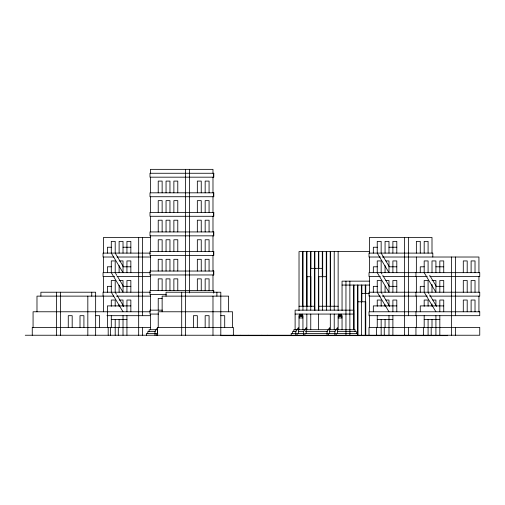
<?xml version="1.0" encoding="UTF-8"?>
<svg xmlns="http://www.w3.org/2000/svg" width="505" height="505" viewBox="0 0 505 505"><rect width="100%" height="100%" fill="white"/><g stroke="black" fill="none" stroke-linecap="round" stroke-linejoin="round"><path stroke-width="0.76" d="M299.023 329.708L299.023 316.016L299.68 314.066L300.33 316.016L299.023 317.973L302.937 317.973L301.63 316.016L302.287 314.066L302.937 316.016L302.937 329.708M338.135 329.708L338.135 316.016L338.786 314.066L339.442 316.016L338.135 317.973L342.049 317.973L340.742 316.016L341.393 314.066L342.049 316.016L342.049 329.708M302.287 316.995L302.937 316.016M341.393 316.995L342.049 316.016M150.402 237.464L103.474 237.464L103.474 253.106M111.296 247.242L107.382 247.242L107.382 253.106M123.024 247.242L130.852 247.242M377.248 247.242L373.334 247.242L373.334 253.106M388.983 247.242L396.804 247.242M369.426 251.616L299.023 251.616L299.023 310.562M150.414 253.106L103.064 253.106L103.064 257.02L113.903 257.02M116.996 257.02L150.414 257.02M380.379 257.02L369.016 257.02L369.016 253.106L432.817 253.106L432.817 257.02M382.178 257.02L478.936 257.02L478.936 272.662M119.117 260.927L123.024 260.927L123.024 272.662L111.296 253.106L111.296 241.371L115.203 241.371L115.203 253.106M385.852 260.927L388.983 260.927L388.983 266.406M111.296 266.798L107.382 266.798L107.382 272.662M123.024 266.798L130.852 266.798M377.248 266.798L373.334 266.798L373.334 272.662M396.804 266.798L388.983 266.798L388.983 272.662L377.248 253.106L377.248 241.371L381.155 241.371L381.155 253.106L389.248 266.596M424.181 266.798L420.267 266.798L420.267 272.662M435.916 266.798L443.737 266.798M150.414 272.662L103.064 272.662L103.064 276.576L114.673 276.576M116.996 276.576L150.414 276.576M380.379 276.576L369.016 276.576L369.016 272.662L479.75 272.662L479.75 276.576L429.881 276.576M382.948 276.576L427.312 276.576M119.117 280.483L123.024 280.483L123.024 292.218L111.296 272.662L111.296 260.927L115.203 260.927L115.203 272.662M385.852 280.483L388.983 280.483L388.983 285.956M432.002 280.483L435.916 280.483L435.916 285.956M369.426 281.152L342.049 281.152L342.049 310.562M342.049 285.066L369.426 285.066M111.296 286.348L107.382 286.348L107.382 292.218M123.024 286.348L130.852 286.348M377.248 286.348L373.334 286.348L373.334 292.218M396.804 286.348L388.983 286.348L388.983 292.218L377.248 272.662L377.248 260.927L381.155 260.927L381.155 272.662L381.969 274.013M424.181 286.348L420.267 286.348L420.267 292.218M443.737 286.348L435.916 286.348L435.916 292.218L424.181 272.662L424.181 260.927L428.088 260.927L428.088 272.662M150.414 292.218L103.064 292.218L103.064 296.126M369.426 293.43L361.605 293.43L361.605 335.238M166.252 294.51L149.998 294.51L149.998 290.596L213.798 290.596L213.798 292.944M113.903 296.126L36.985 296.126L36.985 311.774M116.226 296.126L150.414 296.126M380.379 296.126L369.016 296.126L369.016 292.218L479.75 292.218L479.75 296.126L429.654 296.126M382.178 296.126L427.312 296.126M162.137 298.417L158.229 298.417L158.229 310.152M119.117 300.039L123.024 300.039L123.024 306.295M385.852 300.039L388.983 300.039L388.983 305.512M432.785 300.039L435.916 300.039L435.916 305.512M130.852 305.904L107.382 305.904L107.382 327.417M396.804 305.904L373.334 305.904L373.334 311.774M443.737 305.904L420.267 305.904L420.267 311.774M299.023 306.238L314.672 306.238L314.672 310.152M338.135 306.238L318.579 306.238L318.579 310.152M162.383 310.152L149.998 310.152L149.998 314.066L158.513 314.066M150.414 311.774L33.071 311.774L33.071 327.417M295.116 314.066L353.778 314.066M95.647 315.682L99.561 315.682L99.561 327.417M106.934 315.682L150.414 315.682M220.805 315.682L224.712 315.682L224.712 327.417M300.33 316.016L301.895 316.016M339.442 316.016L341.008 316.016M111.296 319.596L126.938 319.596M377.248 319.596L392.89 319.596M424.181 319.596L439.823 319.596M150.414 327.417L32.257 327.417L32.257 335.238M156.664 329.708L149.101 329.708L149.101 331.551M155.319 331.551L147.795 331.551L147.795 333.395M296.176 331.551L292.509 331.551L292.509 333.395M298.373 331.551L303.928 331.551M305.487 331.551L327.316 331.551M329.613 331.551L335.137 331.551M337.397 331.551L356.391 331.551L356.391 333.395M155.521 333.395L146.494 333.395L146.494 335.238M157.838 333.395L156.272 333.395L156.272 335.238M296.334 333.395L291.202 333.395L291.202 335.238M304.111 333.395L297.073 333.395L297.073 335.238M327.575 333.395L304.894 333.395L304.894 335.238M335.396 333.395L328.357 333.395L328.357 335.238M357.691 333.395L336.178 333.395L336.178 335.238M25.25 335.238L479.75 335.238L479.75 327.417L369.016 327.417L369.016 335.238M338.135 316.016L338.786 316.995M299.023 316.016L299.68 316.995M429.711 275.358L436.585 286.821M428.903 293.563L428.088 292.218L428.088 280.483L424.181 280.483L424.181 292.218L435.916 311.774M429.711 294.914L436.585 306.377M382.777 275.358L389.652 286.821M381.969 293.563L381.155 292.218L381.155 280.483L377.248 280.483L377.248 292.218L388.983 311.774M382.777 294.914L389.652 306.377M115.607 253.781L123.296 266.596M115.607 273.338L116.825 275.358M117.633 276.708L123.7 286.821M116.421 294.238L115.203 292.218L115.203 280.483L111.296 280.483L111.296 292.218L123.024 311.774M117.229 295.589L123.7 306.377M478.936 276.576L478.936 292.218M478.936 296.126L478.936 311.774M475.022 272.662L475.022 260.927L471.115 260.927L471.115 272.662M475.022 292.218L475.022 280.483L471.115 280.483L471.115 292.218M475.022 311.774L475.022 300.039L471.115 300.039L471.115 311.774M467.201 272.662L467.201 260.927L463.293 260.927L463.293 272.662M467.201 292.218L467.201 280.483L463.293 280.483L463.293 292.218M467.201 311.774L467.201 300.039L463.293 300.039L463.293 311.774M455.466 257.02L455.466 315.682M455.466 327.417L455.466 335.238M451.558 257.02L451.558 335.238M447.645 335.238L447.645 335.648L220.805 335.648L220.805 292.218L166.05 292.218L166.05 296.126M443.737 272.662L443.737 260.927L439.823 260.927L439.823 272.662M443.737 292.218L443.737 280.483L439.823 280.483L439.823 292.218M443.737 311.774L443.737 300.039L439.823 300.039L439.823 311.774M439.823 315.682L439.823 335.238M435.916 272.662L435.916 260.927L432.002 260.927L432.002 272.662M435.916 315.682L435.916 335.648M432.002 253.106L432.002 237.464L369.426 237.464L369.426 253.169M432.002 284.397L432.002 292.218M432.002 303.953L432.002 306.295M432.002 319.596L432.002 327.417M431.188 327.417L431.188 335.238M428.088 253.106L428.088 241.371L424.181 241.371L424.181 253.106M428.088 306.295L428.088 300.039L424.181 300.039L424.181 306.295M428.088 319.596L428.088 335.648M424.181 315.682L424.181 327.417M423.367 327.417L423.367 335.238M420.267 253.106L420.267 241.371L416.36 241.371L416.36 253.106M416.36 257.02L416.36 272.662M416.36 276.576L416.36 292.218M416.36 296.126L416.36 311.774M416.36 315.682L416.36 327.417M415.95 272.662L415.95 276.576M415.95 292.218L415.95 296.126M415.95 311.774L415.95 315.682M415.95 327.417L415.95 335.238M408.539 237.464L408.539 315.682M408.539 327.417L408.539 335.238M404.625 237.464L404.625 335.648M396.804 253.106L396.804 241.371L392.89 241.371L392.89 253.106M396.804 272.662L396.804 260.927L392.89 260.927L392.89 272.662M396.804 292.218L396.804 280.483L392.89 280.483L392.89 292.218M396.804 311.774L396.804 300.039L392.89 300.039L392.89 311.774M396.804 335.238L396.804 335.648M392.89 315.682L392.89 335.238M388.983 253.106L388.983 241.371L385.069 241.371L385.069 253.106M388.983 315.682L388.983 335.238M385.069 265.624L385.069 272.662M385.069 285.956L385.069 292.218M385.069 304.73L385.069 306.295M385.069 319.596L385.069 327.417M384.255 327.417L384.255 335.238M381.155 306.295L381.155 300.039L377.248 300.039L377.248 306.295M381.155 319.596L381.155 335.238M377.248 315.682L377.248 327.417M377.248 335.238L377.248 335.648M376.433 327.417L376.433 335.238M369.426 257.02L369.426 272.662M369.426 276.494L369.426 292.666M369.426 295.709L369.426 311.901M369.426 315.013L369.426 327.461M365.759 285.066L365.759 293.43M365.759 335.238L365.759 301.788L357.691 301.788L357.691 335.238M365.513 293.43L365.513 301.788M365.266 285.066L365.266 293.43M365.266 301.788L365.266 335.238M361.845 285.066L361.845 301.788M361.359 285.066L361.359 301.788M357.938 285.066L357.938 335.238M357.445 285.066L357.445 335.238M355.084 331.551L355.084 329.708L293.809 329.708L293.809 331.551M354.024 285.066L354.024 329.752M353.778 329.746L353.778 310.152L295.116 310.152L295.116 329.708M353.538 285.066L353.538 310.152M349.87 281.152L349.87 335.238M345.957 281.152L345.957 335.238M340.092 314.066L340.092 316.016M338.135 251.616L338.135 310.562M337.485 333.395L337.485 327.638L334.878 331.33L334.878 335.238M334.228 251.616L334.228 305.923M334.228 306.238L334.228 310.152M334.228 314.066L334.228 329.708M330.617 251.616L330.617 306.63M330.314 306.238L330.314 310.152M330.314 314.066L330.314 329.708M330.207 251.616L330.207 306.63M329.664 333.395L329.664 327.638L327.057 331.33L327.057 335.238M326.678 251.616L326.678 306.63M326.4 305.916L326.4 276.702L318.377 276.702L318.377 310.562M326.4 306.238L326.4 310.152M326.268 251.616L326.268 306.63M322.695 251.616L322.695 276.702M322.493 310.152L322.493 268.344L310.758 268.344L310.758 276.702M322.291 251.616L322.291 276.702M318.788 251.616L318.788 268.344M318.788 276.702L318.788 310.562M318.579 268.344L318.579 276.702M318.579 314.066L318.579 329.708M318.377 251.616L318.377 268.344M314.874 251.616L314.874 310.562M314.464 251.616L314.464 310.562M310.96 251.616L310.96 268.079M310.96 306.623L310.96 276.702L306.851 276.702L306.851 310.152M310.758 306.238L310.758 310.152M310.758 314.066L310.758 329.708M310.556 251.616L310.556 306.623M306.983 251.616L306.983 306.63M306.851 314.066L306.851 329.708M306.573 251.616L306.573 306.63M306.194 333.395L306.194 327.638L303.587 331.33L303.587 335.238M303.044 251.616L303.044 306.63M302.937 306.238L302.937 310.152M302.634 251.616L302.634 306.63M300.98 314.066L300.98 316.016M298.373 333.395L298.373 327.638L295.766 331.33L295.766 335.238M267.738 335.238L267.738 335.648M261.868 335.238L261.868 335.648M248.182 335.238L248.182 335.648M240.361 335.238L240.361 335.648M233.354 335.238L233.354 327.417L157.415 327.417L157.415 335.238M232.54 327.417L232.54 311.774L158.229 311.774L158.229 327.417M228.626 311.774L228.626 296.126L162.137 296.126L162.137 311.774M216.891 292.218L216.891 296.126M213.388 173.266L213.388 177.173M213.388 192.822L213.388 196.729M213.388 212.378L213.388 216.285M213.388 231.934L213.388 235.841M213.388 251.484L213.388 255.397M213.388 271.04L213.388 274.954M213.388 290.596L213.388 292.944M212.984 173.266L212.984 169.352L150.402 169.352L150.402 173.266M212.984 177.173L212.984 192.822M212.984 196.729L212.984 212.378M212.984 216.285L212.984 231.934M212.984 235.841L212.984 251.484M212.984 255.397L212.984 271.04M212.984 274.954L212.984 290.596M212.984 296.126L212.984 335.238M209.07 192.822L209.07 181.087L205.163 181.087L205.163 192.822M209.07 212.378L209.07 200.643L205.163 200.643L205.163 212.378M209.07 231.934L209.07 220.199L205.163 220.199L205.163 231.934M209.07 251.484L209.07 239.755L205.163 239.755L205.163 251.484M209.07 271.04L209.07 259.311L205.163 259.311L205.163 271.04M209.07 290.596L209.07 278.861L205.163 278.861L205.163 290.596M209.07 327.417L209.07 315.682L205.163 315.682L205.163 327.417M201.249 192.822L201.249 181.087L197.335 181.087L197.335 192.822M201.249 212.378L201.249 200.643L197.335 200.643L197.335 212.378M201.249 231.934L201.249 220.199L197.335 220.199L197.335 231.934M201.249 251.484L201.249 239.755L197.335 239.755L197.335 251.484M201.249 271.04L201.249 259.311L197.335 259.311L197.335 271.04M201.249 290.596L201.249 278.861L197.335 278.861L197.335 290.596M197.335 327.417L197.335 315.682L193.428 315.682L193.428 327.417M189.514 169.352L189.514 292.944M185.606 169.352L185.606 335.238M181.693 292.218L181.693 335.238M177.779 192.822L177.779 181.087L173.871 181.087L173.871 192.822M177.779 212.378L177.779 200.643L173.871 200.643L173.871 212.378M177.779 231.934L177.779 220.199L173.871 220.199L173.871 231.934M177.779 251.484L177.779 239.755L173.871 239.755L173.871 251.484M177.779 271.04L177.779 259.311L173.871 259.311L173.871 271.04M177.779 290.596L177.779 278.861L173.871 278.861L173.871 290.596M169.958 192.822L169.958 181.087L166.05 181.087L166.05 192.822M169.958 212.378L169.958 200.643L166.05 200.643L166.05 212.378M169.958 231.934L169.958 220.199L166.05 220.199L166.05 231.934M169.958 251.484L169.958 239.755L166.05 239.755L166.05 251.484M169.958 271.04L169.958 259.311L166.05 259.311L166.05 271.04M169.958 290.596L169.958 278.861L166.05 278.861L166.05 290.596M162.137 192.822L162.137 181.087L158.229 181.087L158.229 192.822M162.137 212.378L162.137 200.643L158.229 200.643L158.229 212.378M162.137 231.934L162.137 220.199L158.229 220.199L158.229 231.934M162.137 251.484L162.137 239.755L158.229 239.755L158.229 251.484M162.137 271.04L162.137 259.311L158.229 259.311L158.229 271.04M162.137 290.596L162.137 278.861L158.229 278.861L158.229 290.596M157.573 333.395L157.573 327.638L154.966 331.33L154.966 335.238M150.402 177.173L150.402 192.822M150.402 196.729L150.402 212.378M150.402 216.285L150.402 231.934M150.402 235.841L150.402 251.541M150.402 255.397L150.402 271.097M150.402 274.954L150.402 290.653M150.402 294.51L150.402 310.209M150.402 314.066L150.402 329.708M142.58 237.464L142.58 315.682M142.58 327.417L142.58 335.238M138.673 237.464L138.673 335.238M130.852 253.106L130.852 241.371L126.938 241.371L126.938 253.106M130.852 272.662L130.852 260.927L126.938 260.927L126.938 272.662M130.852 292.218L130.852 280.483L126.938 280.483L126.938 292.218M130.852 311.774L130.852 300.039L126.938 300.039L126.938 311.774M126.938 315.682L126.938 335.238M123.024 253.106L123.024 241.371L119.117 241.371L119.117 253.106M123.024 315.682L123.024 335.238M119.117 265.624L119.117 272.662M119.117 285.18L119.117 292.218M119.117 304.73L119.117 306.295M119.117 319.596L119.117 327.417M118.303 327.417L118.303 335.238M115.203 306.295L115.203 300.039L111.296 300.039L111.296 306.295M115.203 319.596L115.203 335.238M111.296 315.682L111.296 327.417M110.481 327.417L110.481 335.238M108.196 327.417L108.196 335.238M103.474 257.02L103.474 272.662M103.474 276.576L103.474 292.218M103.474 296.126L103.474 311.774M95.647 335.238L95.647 292.218L40.892 292.218L40.892 296.126M91.74 292.218L91.74 296.126M87.826 296.126L87.826 335.238M83.918 327.417L83.918 315.682L80.005 315.682L80.005 327.417M72.183 327.417L72.183 315.682L68.27 315.682L68.27 327.417M60.449 292.218L60.449 335.238M56.541 292.218L56.541 335.238M213.798 173.266L149.998 173.266L149.998 177.173L213.798 177.173L213.798 173.266M213.798 192.822L149.998 192.822L149.998 196.729L213.798 196.729L213.798 192.822M213.798 212.378L149.998 212.378L149.998 216.285L213.798 216.285L213.798 212.378M213.798 231.934L149.998 231.934L149.998 235.841L213.798 235.841L213.798 231.934M213.798 251.484L149.998 251.484L149.998 255.397L213.798 255.397L213.798 251.484M213.798 271.04L149.998 271.04L149.998 274.954L213.798 274.954L213.798 271.04M479.75 311.774L369.016 311.774L369.016 315.682L479.75 315.682L479.75 311.774"/></g></svg>
